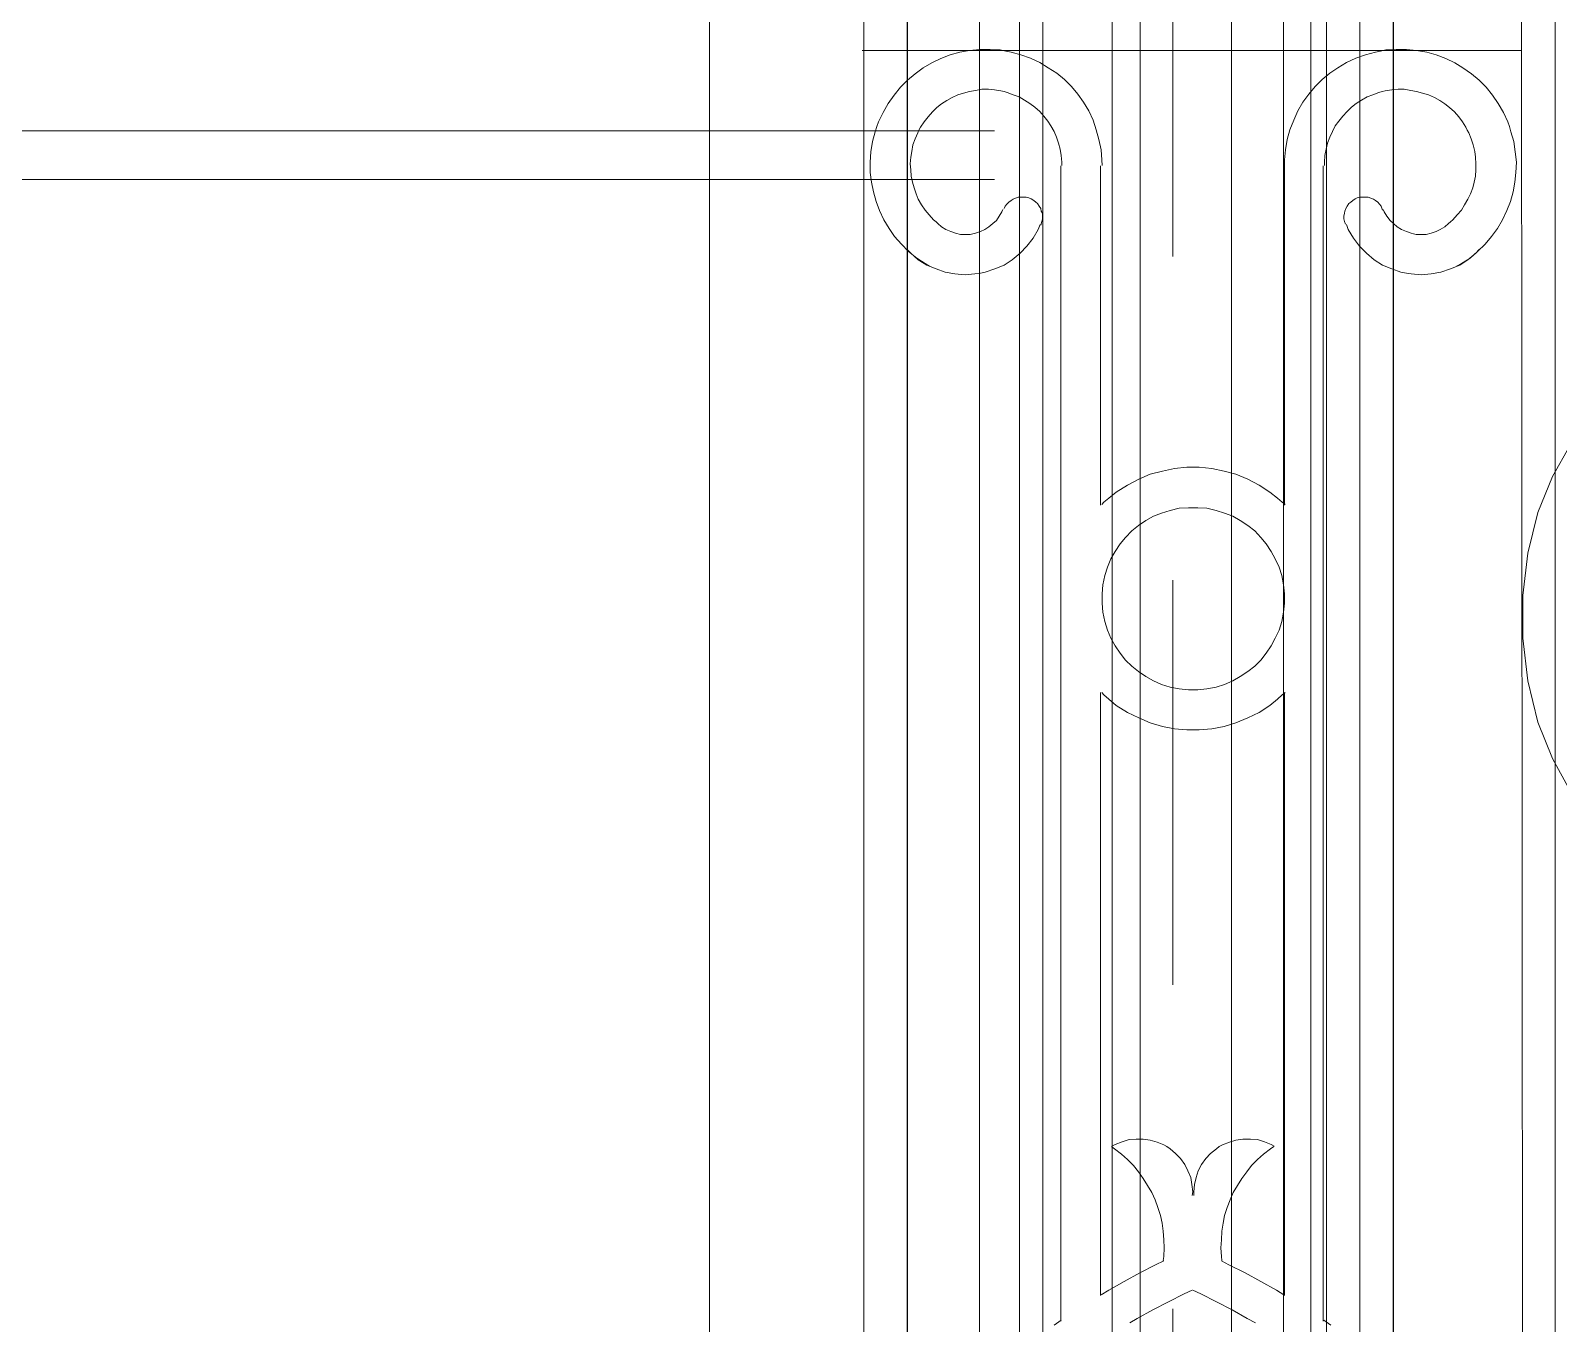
# Model space of a CAD drawing. Header units: millimetres. Extents: x -9564 to 494436, y -140371 to 4257.
# Drawn here: x 109.812 to 110.2838, y 117.2346 to 117.6339 of the extents above; entities that cross this region are included whole.
import ezdxf
from ezdxf.enums import TextEntityAlignment as Align

# ---------------------------------------------------------------- set-up
doc = ezdxf.new("R2010")
doc.units = ezdxf.units.MM
doc.header["$MEASUREMENT"] = 0
doc.linetypes.add('HIDDEN2', pattern=[0.1875, 0.125, -0.0625])
doc.linetypes.add('SLD-Solid', pattern=[0])
for name, color, linetype, lineweight in [('0.05', 252, 'Continuous', 5), ('09-Arsiran', 8, 'Continuous', 5), ('AS', 8, 'HIDDEN2', 5), ('DOOR OPENING', 4, 'SLD-Solid', 5), ('XR-KOP A3_MOZART$0$A-TXTKOP', 3, 'Continuous', 5)]:
    doc.layers.add(name, color=color, linetype=linetype, lineweight=lineweight)
doc.styles.add('HAND', font='ROMAND.SHX', dxfattribs={"width": 0.8, "height": 250})
doc.styles.add('XR-KOP A3_MOZART$0$ROMAND', font='romand.shx', dxfattribs={"height": 2, "bigfont": 'bigfont.shx'})

# ---------------------------------------------------------------- blocks, each defined once
blk = doc.blocks.new('list1')
for p, q in [((331.8055980674274, 201.6592235660553), (331.8055980674274, 198.9592235659134)), ((331.655479891813, 200.2155266165346), (331.6554798918129, 199.6155266165347)), ((331.6554798918129, 199.6155266165347), (331.6554798918129, 199.6005266165346)), ((331.6554798918129, 199.6005266165346), (331.6554798918128, 198.9585264551488))]:
    blk.add_line(p, q)
at = {"layer": '09-Arsiran'}
for p, q in [((331.6778582495441, 201.7869633831278), (331.6778582495441, 198.9592235651025)), ((331.6901499198741, 201.7746717128143), (331.6901499198741, 198.9592235651191)), ((331.6973947253828, 201.7674269073304), (331.6973947253828, 198.9592235651439)), ((331.7187500325284, 201.7460716001744), (331.7187500325284, 198.9592235651337)), ((331.7274355655821, 201.7373860671305), (331.7274355655821, 198.9592235651435)), ((331.7555872937396, 201.709234338997), (331.7555980674274, 198.9592235651673)), ((331.7717086884767, 198.9592235651762), (331.7717086884767, 201.6931129442689)), ((331.78017806593, 201.6846435668244), (331.78017806593, 198.9592235651853)), ((331.7849443163693, 201.6798773163853), (331.7849443163693, 198.9592235659134)), ((331.7953183467238, 201.6695032865366), (331.7952778160196, 198.9592235659134)), ((331.7953183467238, 201.6695032865366), (331.7953183466249, 198.9592235656678))]:
    blk.add_line(p, q, dxfattribs=at)
blk = doc.blocks.new('j1')
at = {"layer": 'DOOR OPENING'}
for p, q in [((342.8303954313553, 201.6592235660553), (342.8303954313553, 198.9585264548883)), ((342.8803954306989, 201.609223565752), (342.8803954306989, 198.9585264547662))]:
    blk.add_line(p, q, dxfattribs=at)
blk = doc.blocks.new('DRHRH')
at = {"layer": '0.05'}
for p, q in [((669.2582979691585, -24.85742022893371), (669.2582979691585, -36.88997646327428)), ((669.8972698563882, -36.88997646327428), (669.8972698563882, -24.85742022893371)), ((669.8972698563882, -35.34618492047682), (669.8972698563882, -24.85742022893371)), ((672.6271806705188, -35.34618492047682), (672.620467982704, -24.85742022893371)), ((670.7126714440899, -27.74146955382), (669.8905571685734, -27.74146955382)), ((672.620467982704, -27.74146955382), (669.8972698563882, -27.74146955382)), ((670.2166924727578, -27.77503299289123), (670.1786961266378, -27.79289127556686)), ((670.2546888188751, -27.75932783649563), (670.2166924727578, -27.77503299289123)), ((670.2948382912734, -27.74818224163423), (670.2546888188751, -27.75932783649563)), ((670.3351144181586, -27.74146955382), (670.2948382912734, -27.74818224163423)), ((670.3775436713265, -27.73703664677248), (670.3351144181586, -27.74146955382)), ((670.4199729244917, -27.73703664677248), (670.3775436713265, -27.73703664677248)), ((670.4624021776569, -27.73931642753962), (670.4199729244917, -27.73703664677248)), ((670.4848200218673, -27.74374933458711), (670.4624021776569, -27.73931642753962)), ((670.5071112115891, -27.74818224163423), (670.4848200218673, -27.74374933458711)), ((670.5472606839874, -27.75932783649563), (670.5071112115891, -27.74818224163423)), ((670.5875368108743, -27.77275321212412), (670.5472606839874, -27.75932783649563)), ((670.6255331569926, -27.79061149479975), (670.5875368108743, -27.77275321212412)), ((671.8006334879517, -27.74146955382), (672.620467982704, -27.74146955382)), ((671.9346339352649, -27.77275321212412), (671.8966375891448, -27.79061149479975)), ((671.97491006215, -27.75932783649563), (671.9346339352649, -27.77275321212412)), ((672.0173393153152, -27.74818224163423), (671.97491006215, -27.75932783649563)), ((672.0374773787587, -27.74374933458711), (672.0173393153152, -27.74818224163423)), ((672.0597685684804, -27.73931642753962), (672.0374773787587, -27.74374933458711)), ((672.1021978216484, -27.73703664677248), (672.0597685684804, -27.73931642753962)), ((672.1446270748136, -27.73703664677248), (672.1021978216484, -27.73703664677248)), ((672.1870563279788, -27.74146955382), (672.1446270748136, -27.73703664677248)), ((672.2296122356299, -27.74818224163423), (672.1870563279788, -27.74146955382)), ((672.267481927264, -27.75932783649563), (672.2296122356299, -27.74818224163423)), ((672.3077580541492, -27.77503299289123), (672.267481927264, -27.75932783649563)), ((672.3457544002665, -27.79289127556686), (672.3077580541492, -27.77503299289123)), ((670.109416122217, -27.83760030949986), (670.0781324639108, -27.86432440626979)), ((670.1429795612864, -27.81302933900963), (670.109416122217, -27.83760030949986)), ((670.1786961266378, -27.79289127556686), (670.1429795612864, -27.81302933900963)), ((670.661249722343, -27.81302933900963), (670.6255331569926, -27.79061149479975)), ((670.6969662876961, -27.83532052873275), (670.661249722343, -27.81302933900963)), ((670.7282499459996, -27.86217127998975), (670.6969662876961, -27.83532052873275)), ((671.82748423921, -27.83532052873275), (671.7962005809047, -27.86217127998975)), ((671.8609210237935, -27.81302933900963), (671.82748423921, -27.83532052873275)), ((671.8966375891448, -27.79061149479975), (671.8609210237935, -27.81302933900963)), ((672.37919118485, -27.81302933900963), (672.3457544002665, -27.79289127556686)), ((672.41503440469, -27.83760030949986), (672.37919118485, -27.81302933900963)), ((672.4461914085066, -27.86432440626979), (672.41503440469, -27.83760030949986)), ((670.0491285863752, -27.89345493829427), (670.022277835116, -27.92689172287839)), ((670.0781324639108, -27.86432440626979), (670.0491285863752, -27.89345493829427)), ((670.3351144181586, -27.9113132209699), (670.3105434476699, -27.91802590878413)), ((670.35968538865, -27.90688031392276), (670.3351144181586, -27.9113132209699)), ((670.3864094854187, -27.90232075238853), (670.35968538865, -27.90688031392276)), ((670.4132602366769, -27.90232075238853), (670.3864094854187, -27.90232075238853)), ((670.4378312071656, -27.90460053315564), (670.4132602366769, -27.90232075238853)), ((670.4646819584239, -27.90903344020276), (670.4378312071656, -27.90460053315564)), ((670.4781073340534, -27.9113132209699), (670.4646819584239, -27.90903344020276)), ((670.4914060551926, -27.91574612801702), (670.4781073340534, -27.9113132209699)), ((670.7572538235379, -27.89117515752713), (670.7282499459996, -27.86217127998975)), ((670.7841045747934, -27.92245881583128), (670.7572538235379, -27.89117515752713)), ((671.7670700488814, -27.89117515752713), (671.7403459521099, -27.92245881583128)), ((671.7962005809047, -27.86217127998975), (671.7670700488814, -27.89117515752713)), ((672.0440634120866, -27.9113132209699), (672.0307646909439, -27.91574612801702)), ((672.0574887877126, -27.90903344020276), (672.0440634120866, -27.9113132209699)), ((672.0843395389718, -27.90460053315564), (672.0574887877126, -27.90903344020276)), ((672.1111902902301, -27.90232075238853), (672.0843395389718, -27.90460053315564)), ((672.1357612607187, -27.90232075238853), (672.1111902902301, -27.90232075238853)), ((672.1624853574901, -27.90688031392276), (672.1357612607187, -27.90232075238853)), ((672.1870563279788, -27.9113132209699), (672.1624853574901, -27.90688031392276)), ((672.2116272984701, -27.91802590878413), (672.1870563279788, -27.9113132209699)), ((672.4753219405318, -27.89345493829427), (672.4461914085066, -27.86432440626979)), ((672.5020460373005, -27.92689172287839), (672.4753219405318, -27.89345493829427)), ((669.9977068646283, -27.96045516194965), (669.9776954556708, -27.9984515080684)), ((670.022277835116, -27.92689172287839), (669.9977068646283, -27.96045516194965)), ((670.2189722535247, -27.96273494271679), (670.1988341900812, -27.97831344462566)), ((670.2412634432465, -27.94930956708828), (670.2189722535247, -27.96273494271679)), ((670.2635546329709, -27.93588419145976), (670.2412634432465, -27.94930956708828)), ((670.2859724771786, -27.92473859659839), (670.2635546329709, -27.93588419145976)), ((670.3105434476699, -27.91802590878413), (670.2859724771786, -27.92473859659839)), ((670.5159770256839, -27.92473859659839), (670.4914060551926, -27.91574612801702)), ((670.5406746506621, -27.93360441069265), (670.5159770256839, -27.92473859659839)), ((670.5629658403839, -27.94702978632117), (670.5406746506621, -27.93360441069265)), ((670.5852570301074, -27.96045516194965), (670.5629658403839, -27.94702978632117)), ((670.6053950935482, -27.97603366385854), (670.5852570301074, -27.96045516194965)), ((670.6255331569926, -27.99401860102128), (670.6053950935482, -27.97603366385854)), ((670.8065224190048, -27.95602225490254), (670.7841045747934, -27.92245881583128)), ((670.8288136087265, -27.99173882025417), (670.8065224190048, -27.95602225490254)), ((671.7157749816213, -27.95602225490254), (671.6956369181778, -27.99173882025417)), ((671.7403459521099, -27.92245881583128), (671.7157749816213, -27.95602225490254)), ((671.9167756525883, -27.97603366385854), (671.8989173699117, -27.99401860102128)), ((671.9369137160318, -27.96045516194965), (671.9167756525883, -27.97603366385854)), ((671.9592049057535, -27.94702978632117), (671.9369137160318, -27.96045516194965)), ((671.9816227499648, -27.93360441069265), (671.9592049057535, -27.94702978632117)), ((672.0061937204525, -27.92473859659839), (671.9816227499648, -27.93360441069265)), ((672.0307646909439, -27.91574612801702), (672.0061937204525, -27.92473859659839)), ((672.2361982689579, -27.92473859659839), (672.2116272984701, -27.91802590878413)), ((672.2607692394492, -27.93588419145976), (672.2361982689579, -27.92473859659839)), ((672.2831870836578, -27.94930956708828), (672.2607692394492, -27.93588419145976)), ((672.3033251471013, -27.96273494271679), (672.2831870836578, -27.94930956708828)), ((672.3233365560588, -27.97831344462566), (672.3033251471013, -27.96273494271679)), ((672.5244638815118, -27.96045516194965), (672.5020460373005, -27.92689172287839)), ((672.5467550712335, -27.9984515080684), (672.5244638815118, -27.96045516194965)), ((669.9575573922273, -28.0364478541868), (669.9508447044152, -28.05645926314281)), ((669.9776954556708, -27.9984515080684), (669.9575573922273, -28.0364478541868)), ((670.1474124683343, -28.0364478541868), (670.1318339664247, -28.05873904390992)), ((670.1631176247308, -28.01630979074403), (670.1474124683343, -28.0364478541868)), ((670.1809759074047, -27.99617172730129), (670.1631176247308, -28.01630979074403)), ((670.1988341900812, -27.97831344462566), (670.1809759074047, -27.99617172730129)), ((670.6433914396691, -28.01403000997692), (670.6255331569926, -27.99401860102128)), ((670.6589699415761, -28.03416807341969), (670.6433914396691, -28.01403000997692)), ((670.6723953172047, -28.05430613686281), (670.6589699415761, -28.03416807341969)), ((670.846671891403, -28.02973516637255), (670.8288136087265, -27.99173882025417)), ((670.8600972670317, -28.0698846387713), (670.846671891403, -28.02973516637255)), ((671.677778635504, -28.02973516637255), (671.6620734791074, -28.0698846387713)), ((671.6956369181778, -27.99173882025417), (671.677778635504, -28.02973516637255)), ((671.8653539308414, -28.03416807341969), (671.8497754289317, -28.05430613686281)), ((671.8810590872379, -28.01403000997692), (671.8653539308414, -28.03416807341969)), ((671.8989173699117, -27.99401860102128), (671.8810590872379, -28.01403000997692)), ((672.3434746194996, -27.99617172730129), (672.3233365560588, -27.97831344462566)), ((672.3613329021762, -28.01630979074403), (672.3434746194996, -27.99617172730129)), ((672.3770380585727, -28.0364478541868), (672.3613329021762, -28.01630979074403)), ((672.3904634341986, -28.05873904390992), (672.3770380585727, -28.0364478541868)), ((672.5646133539101, -28.0364478541868), (672.5467550712335, -27.9984515080684)), ((672.5713260417249, -28.05645926314281), (672.5646133539101, -28.0364478541868)), ((669.9441320166004, -28.07887710735267), (669.9329864217386, -28.11902657975145)), ((669.9508447044152, -28.05645926314281), (669.9441320166004, -28.07887710735267)), ((670.120561717076, -28.08331001439981), (670.109416122217, -28.1078809848897)), ((670.1251212786099, -28.07216441953844), (670.120561717076, -28.08331001439981)), ((670.1318339664247, -28.05873904390992), (670.1251212786099, -28.07216441953844)), ((670.6858206928343, -28.07659732658556), (670.6723953172047, -28.05430613686281)), ((670.694813161416, -28.10116829707545), (670.6858206928343, -28.07659732658556)), ((670.7036789755109, -28.12573926756571), (670.694813161416, -28.10116829707545)), ((670.8712428618917, -28.11016076565681), (670.8600972670317, -28.0698846387713)), ((671.6620734791074, -28.0698846387713), (671.6509278842457, -28.11016076565681)), ((671.82748423921, -28.10116829707545), (671.8184917706283, -28.12573926756571)), ((671.8386298340727, -28.07659732658556), (671.82748423921, -28.10116829707545)), ((671.8497754289317, -28.05430613686281), (671.8386298340727, -28.07659732658556)), ((672.3970494675266, -28.07216441953844), (672.3904634341986, -28.05873904390992)), ((672.4037621553414, -28.08331001439981), (672.3970494675266, -28.07216441953844)), ((672.4127546239231, -28.1078809848897), (672.4037621553414, -28.08331001439981)), ((672.5780387295388, -28.07887710735267), (672.5713260417249, -28.05645926314281)), ((672.5891843244015, -28.11902657975145), (672.5780387295388, -28.07887710735267)), ((669.9262737339238, -28.16145583291697), (669.9239939531569, -28.20401174056994)), ((669.9329864217386, -28.11902657975145), (669.9262737339238, -28.16145583291697)), ((670.0959907465874, -28.15930270663694), (670.0915578395395, -28.18387367712683)), ((670.1005503081212, -28.13245195537993), (670.0959907465874, -28.15930270663694)), ((670.109416122217, -28.1078809848897), (670.1005503081212, -28.13245195537993)), ((670.710391663323, -28.15031023805557), (670.7036789755109, -28.12573926756571)), ((670.71482457037, -28.1771609893126), (670.710391663323, -28.15031023805557)), ((670.8802353304734, -28.15259001882271), (670.8712428618917, -28.11016076565681)), ((670.8823884567535, -28.19501927198857), (670.8802353304734, -28.15259001882271)), ((671.6442151964309, -28.15259001882271), (671.639782289383, -28.19501927198857)), ((671.6509278842457, -28.11016076565681), (671.6442151964309, -28.15259001882271)), ((671.8117790828144, -28.15031023805557), (671.8073461757665, -28.1771609893126)), ((671.8184917706283, -28.12573926756571), (671.8117790828144, -28.15031023805557)), ((672.421620438018, -28.13245195537993), (672.4127546239231, -28.1078809848897)), ((672.4283331258328, -28.15930270663694), (672.421620438018, -28.13245195537993)), ((672.4306129065997, -28.18387367712683), (672.4283331258328, -28.15930270663694)), ((672.5958970122126, -28.16145583291697), (672.5891843244015, -28.11902657975145)), ((672.6004565737474, -28.20401174056994), (672.5958970122126, -28.16145583291697)), ((669.9239939531569, -28.20401174056994), (669.9239939531569, -28.24644099373546)), ((670.0915578395395, -28.18387367712683), (670.0892780587726, -28.21059777389709)), ((670.0892780587726, -28.21059777389709), (670.0915578395395, -28.23529539887409)), ((670.7126714440899, -33.00712985341767), (670.7126714440899, -28.21959024247846)), ((670.7171043511378, -28.20401174056994), (670.71482457037, -28.1771609893126)), ((670.7171043511378, -28.21731046171135), (670.7171043511378, -28.20401174056994)), ((670.8779555497056, -29.62482177643014), (670.8779555497056, -28.21959024247846)), ((670.8846682375204, -28.21731046171135), (670.8823884567535, -28.19501927198857)), ((671.639782289383, -28.19501927198857), (671.639782289383, -28.21731046171135)), ((671.639782289383, -29.62482177643014), (671.639782289383, -28.21959024247846)), ((671.8006334879517, -33.00712985341767), (671.8006334879517, -28.21959024247846)), ((671.8073461757665, -28.1771609893126), (671.8050663949996, -28.20401174056994)), ((671.8050663949996, -28.20401174056994), (671.8050663949996, -28.21731046171135)), ((672.4328926873666, -28.21059777389709), (672.4306129065997, -28.18387367712683)), ((672.4328926873666, -28.23529539887409), (672.4328926873666, -28.21059777389709)), ((672.5981767929804, -28.24644099373546), (672.6004565737474, -28.20401174056994)), ((669.9239939531569, -28.24644099373546), (669.9284268602039, -28.28659046613424)), ((669.9284268602039, -28.28659046613424), (669.9374193287856, -28.32686659301973)), ((670.0915578395395, -28.23529539887409), (670.0938376203073, -28.26201949564435)), ((670.0938376203073, -28.26201949564435), (670.0982705273543, -28.28659046613424)), ((670.0982705273543, -28.28659046613424), (670.1049832151691, -28.31116143662413)), ((672.4194673117379, -28.31116143662413), (672.4261799995527, -28.28659046613424)), ((672.4261799995527, -28.28659046613424), (672.4306129065997, -28.26201949564435)), ((672.4306129065997, -28.26201949564435), (672.4328926873666, -28.23529539887409)), ((672.5870311981205, -28.32686659301973), (672.5937438859353, -28.28659046613424)), ((672.5937438859353, -28.28659046613424), (672.5981767929804, -28.24644099373546)), ((669.9374193287856, -28.32686659301973), (669.9485649236483, -28.36701606541851)), ((670.1049832151691, -28.31116143662413), (670.1138490292612, -28.33573240711436)), ((670.1138490292612, -28.33573240711436), (670.122841497843, -28.35815025132425)), ((670.5249694942656, -28.35359068979), (670.5159770256839, -28.35815025132425)), ((670.5361150891283, -28.34915778274288), (670.5249694942656, -28.35359068979)), ((670.5472606839874, -28.34915778274288), (670.5361150891283, -28.34915778274288)), ((670.558532933336, -28.34915778274288), (670.5472606839874, -28.34915778274288)), ((670.5696785281978, -28.34915778274288), (670.558532933336, -28.34915778274288)), ((670.5808241230604, -28.35143756350999), (670.5696785281978, -28.34915778274288)), ((670.5898165916421, -28.35587047055711), (670.5808241230604, -28.35143756350999)), ((670.6009621865012, -28.36258315837136), (670.5898165916421, -28.35587047055711)), ((671.9324808089848, -28.35587047055711), (671.9234883404031, -28.36258315837136)), ((671.9413466230797, -28.35143756350999), (671.9324808089848, -28.35587047055711)), ((671.9524922179387, -28.34915778274288), (671.9413466230797, -28.35143756350999)), ((671.9636378128005, -28.34915778274288), (671.9524922179387, -28.34915778274288)), ((671.97491006215, -28.34915778274288), (671.9636378128005, -28.34915778274288)), ((671.9860556570118, -28.34915778274288), (671.97491006215, -28.34915778274288)), ((671.9972012518735, -28.35359068979), (671.9860556570118, -28.34915778274288)), ((672.0083468467335, -28.35815025132425), (671.9972012518735, -28.35359068979)), ((672.3993292482935, -28.35815025132425), (672.4104748431562, -28.33573240711436)), ((672.4104748431562, -28.33573240711436), (672.4194673117379, -28.31116143662413)), ((672.5758856032587, -28.36701606541851), (672.5870311981205, -28.32686659301973)), ((669.9485649236483, -28.36701606541851), (669.9619902992742, -28.40501241153689)), ((669.9619902992742, -28.40501241153689), (669.9798485819508, -28.44300875765563)), ((670.122841497843, -28.35815025132425), (670.1362668734726, -28.380441441047)), ((670.1362668734726, -28.380441441047), (670.1518453753822, -28.40273263076978)), ((670.1518453753822, -28.40273263076978), (670.1675505317778, -28.42287069421289)), ((670.457969270609, -28.42730360126001), (670.4691148654717, -28.40944531858437)), ((670.4691148654717, -28.40944531858437), (670.4735477725187, -28.40057950448977)), ((670.4825402411004, -28.38715412886125), (670.4781073340534, -28.39614659744262)), ((670.4892529289152, -28.37816166027989), (670.4825402411004, -28.38715412886125)), ((670.4981187430074, -28.36929584618562), (670.4892529289152, -28.37816166027989)), ((670.5071112115891, -28.36258315837136), (670.4981187430074, -28.36929584618562)), ((670.5159770256839, -28.35815025132425), (670.5071112115891, -28.36258315837136)), ((670.609828000596, -28.36929584618562), (670.6009621865012, -28.36258315837136)), ((670.6165406884109, -28.37600853399988), (670.609828000596, -28.36929584618562)), ((670.6232533762256, -28.38715412886125), (670.6165406884109, -28.37600853399988)), ((670.6299660640395, -28.39614659744262), (670.6232533762256, -28.38715412886125)), ((670.6322458448074, -28.407292192304), (670.6299660640395, -28.39614659744262)), ((670.6366787518543, -28.41615800639863), (670.6322458448074, -28.407292192304)), ((670.6366787518543, -28.42730360126001), (670.6366787518543, -28.41615800639863)), ((671.8877717750527, -28.41615800639863), (671.8854919942848, -28.42730360126001)), ((671.8899249013327, -28.407292192304), (671.8877717750527, -28.41615800639863)), ((671.8944844628666, -28.39614659744262), (671.8899249013327, -28.407292192304)), ((671.8989173699117, -28.38715412886125), (671.8944844628666, -28.39614659744262)), ((671.9056300577265, -28.37600853399988), (671.8989173699117, -28.38715412886125)), ((671.9144958718214, -28.36929584618562), (671.9056300577265, -28.37600853399988)), ((671.9234883404031, -28.36258315837136), (671.9144958718214, -28.36929584618562)), ((672.0173393153152, -28.36258315837136), (672.0083468467335, -28.35815025132425)), ((672.0262051294101, -28.36929584618562), (672.0173393153152, -28.36258315837136)), ((672.0329178172249, -28.37816166027989), (672.0262051294101, -28.36929584618562)), ((672.0396305050388, -28.38715412886125), (672.0329178172249, -28.37816166027989)), ((672.0463431928536, -28.40273263076978), (672.0396305050388, -28.38715412886125)), ((672.0486229736205, -28.40057950448977), (672.0530558806684, -28.40944531858437)), ((672.0530558806684, -28.40944531858437), (672.0642014755274, -28.42730360126001)), ((672.3546202143614, -28.42287069421289), (672.372478497038, -28.40273263076978)), ((672.372478497038, -28.40273263076978), (672.3859038726648, -28.380441441047)), ((672.3859038726648, -28.380441441047), (672.3993292482935, -28.35815025132425)), ((672.5423221641884, -28.44300875765563), (672.5601804468622, -28.40501241153689)), ((672.5601804468622, -28.40501241153689), (672.5758856032587, -28.36701606541851)), ((669.9798485819508, -28.44300875765563), (670.0022664261621, -28.4787253230069)), ((670.0022664261621, -28.4787253230069), (670.0245576158839, -28.51228876207853)), ((670.1675505317778, -28.42287069421289), (670.1854088144516, -28.44300875765563)), ((670.1854088144516, -28.44300875765563), (670.1965544093143, -28.4518745717499)), ((670.1965544093143, -28.4518745717499), (670.2032670971291, -28.45858725956415)), ((670.2032670971291, -28.45858725956415), (670.2189722535247, -28.47201263519267)), ((670.2189722535247, -28.47201263519267), (670.2368305361986, -28.48315823005441)), ((670.2368305361986, -28.48315823005441), (670.2568419451561, -28.49215069863578)), ((670.3798234520934, -28.49215069863578), (670.3976817347673, -28.48315823005441)), ((670.3976817347673, -28.48315823005441), (670.4155400174438, -28.47201263519267)), ((670.4155400174438, -28.47201263519267), (670.4311185193535, -28.45858725956415)), ((670.4311185193535, -28.45858725956415), (670.4468236757473, -28.44528853842274)), ((670.4468236757473, -28.44528853842274), (670.457969270609, -28.42730360126001)), ((670.5986824057343, -28.51900144989278), (670.6188204691778, -28.48315823005441)), ((670.6188204691778, -28.48315823005441), (670.6276862832726, -28.46314682109838)), ((670.6299660640395, -28.46529994737841), (670.6343989710874, -28.44972144546989)), ((670.6343989710874, -28.44972144546989), (670.6366787518543, -28.43857585060852)), ((670.6366787518543, -28.43857585060852), (670.6366787518543, -28.42730360126001)), ((671.8854919942848, -28.42730360126001), (671.8854919942848, -28.43857585060852)), ((671.8854919942848, -28.43857585060852), (671.8877717750527, -28.44972144546989)), ((671.8877717750527, -28.44972144546989), (671.8922046820996, -28.46086704033127)), ((671.8966375891448, -28.46314682109838), (671.9033502769587, -28.48315823005441)), ((671.9033502769587, -28.48315823005441), (671.92576812117, -28.51900144989278)), ((672.0642014755274, -28.42730360126001), (672.077626851157, -28.44528853842274)), ((672.077626851157, -28.44528853842274), (672.0910522267857, -28.45858725956415)), ((672.0910522267857, -28.45858725956415), (672.1066307286953, -28.47201263519267)), ((672.1066307286953, -28.47201263519267), (672.1244890113692, -28.48315823005441)), ((672.1244890113692, -28.48315823005441), (672.1446270748136, -28.49215069863578)), ((672.267481927264, -28.49215069863578), (672.2853402099379, -28.48315823005441)), ((672.2853402099379, -28.48315823005441), (672.3033251471013, -28.47201263519267)), ((672.3033251471013, -28.47201263519267), (672.318903649011, -28.45858725956415)), ((672.318903649011, -28.45858725956415), (672.3278961175927, -28.4518745717499)), ((672.3278961175927, -28.4518745717499), (672.3367619316848, -28.44300875765563)), ((672.3367619316848, -28.44300875765563), (672.3546202143614, -28.42287069421289)), ((672.4976131302535, -28.51228876207853), (672.5221841007449, -28.4787253230069)), ((672.5221841007449, -28.4787253230069), (672.5423221641884, -28.44300875765563)), ((670.0245576158839, -28.51228876207853), (670.0535614934222, -28.54357242038267)), ((670.0535614934222, -28.54357242038267), (670.0826920254447, -28.57485607868716)), ((670.2568419451561, -28.49215069863578), (670.2769800085969, -28.49886338645001)), ((670.2769800085969, -28.49886338645001), (670.2971180720403, -28.50329629349716)), ((670.2971180720403, -28.50329629349716), (670.3172561354847, -28.50329629349716)), ((670.3172561354847, -28.50329629349716), (670.3372675444386, -28.50329629349716)), ((670.3372675444386, -28.50329629349716), (670.3485397937873, -28.50114316721715)), ((670.3485397937873, -28.50114316721715), (670.35968538865, -28.49886338645001)), ((670.35968538865, -28.49886338645001), (670.3798234520934, -28.49215069863578)), ((670.5718316544787, -28.55243823447694), (670.5986824057343, -28.51900144989278)), ((671.92576812117, -28.51900144989278), (671.9503390916614, -28.55243823447694)), ((672.1446270748136, -28.49215069863578), (672.164765138257, -28.49886338645001)), ((672.164765138257, -28.49886338645001), (672.173757606836, -28.50114316721715)), ((672.173757606836, -28.50114316721715), (672.1849032016978, -28.50329629349716)), ((672.1849032016978, -28.50329629349716), (672.2049146106554, -28.50329629349716)), ((672.2049146106554, -28.50329629349716), (672.227332454863, -28.50329629349716)), ((672.227332454863, -28.50329629349716), (672.2474705183074, -28.49886338645001)), ((672.2474705183074, -28.49886338645001), (672.267481927264, -28.49215069863578)), ((672.4396053751786, -28.57485607868716), (672.4708890334848, -28.54357242038267)), ((672.4708890334848, -28.54357242038267), (672.4976131302535, -28.51228876207853)), ((670.0759793376308, -28.56586361010579), (670.0915578395395, -28.58156876650142)), ((670.0826920254447, -28.57485607868716), (670.1161288100282, -28.60158017545706)), ((670.0915578395395, -28.58156876650142), (670.122841497843, -28.60829286327132)), ((670.1161288100282, -28.60158017545706), (670.1518453753822, -28.62399801966694)), ((670.122841497843, -28.60829286327132), (670.1585580631961, -28.63071070748117)), ((670.4781073340534, -28.63071070748117), (670.511544118637, -28.60829286327132)), ((670.511544118637, -28.60829286327132), (670.54510755771, -28.58156876650142)), ((670.54510755771, -28.58156876650142), (670.5718316544787, -28.55243823447694)), ((671.9503390916614, -28.55243823447694), (671.979342969197, -28.58156876650142)), ((671.979342969197, -28.58156876650142), (672.0106266275004, -28.60829286327132)), ((672.0106266275004, -28.60829286327132), (672.0463431928536, -28.63071070748117)), ((672.3657658092241, -28.63071070748117), (672.3993292482935, -28.60829286327132)), ((672.372478497038, -28.62399801966694), (672.4083217168752, -28.60158017545706)), ((672.3993292482935, -28.60829286327132), (672.4328926873666, -28.58156876650142)), ((672.4083217168752, -28.60158017545706), (672.4396053751786, -28.57485607868716)), ((672.4328926873666, -28.58156876650142), (672.4461914085066, -28.56586361010579)), ((670.1518453753822, -28.62399801966694), (670.169703658056, -28.63514361452869)), ((670.1585580631961, -28.63071070748117), (670.1965544093143, -28.64628920939006)), ((670.1965544093143, -28.64628920939006), (670.2345507554317, -28.65971458501855)), ((670.2345507554317, -28.65971458501855), (670.27470022783, -28.66642727283281)), ((670.27470022783, -28.66642727283281), (670.3172561354847, -28.67086017987995)), ((670.3172561354847, -28.67086017987995), (670.357405607883, -28.66642727283281)), ((670.357405607883, -28.66642727283281), (670.3798234520934, -28.66414749206569)), ((670.3798234520934, -28.66414749206569), (670.3998348610473, -28.65971458501855)), ((670.3998348610473, -28.65971458501855), (670.4401109879325, -28.64628920939006)), ((670.4401109879325, -28.64628920939006), (670.4781073340534, -28.63071070748117)), ((672.0463431928536, -28.63071070748117), (672.0843395389718, -28.64628920939006)), ((672.0843395389718, -28.64628920939006), (672.1223358850891, -28.65971458501855)), ((672.1223358850891, -28.65971458501855), (672.1446270748136, -28.66414749206569)), ((672.1446270748136, -28.66414749206569), (672.164765138257, -28.66642727283281)), ((672.164765138257, -28.66642727283281), (672.2071943914223, -28.67086017987995)), ((672.2071943914223, -28.67086017987995), (672.2474705183074, -28.66642727283281)), ((672.2474705183074, -28.66642727283281), (672.2876199907048, -28.65971458501855)), ((672.2876199907048, -28.65971458501855), (672.3278961175927, -28.64628920939006)), ((672.3278961175927, -28.64628920939006), (672.3657658092241, -28.63071070748117)), ((672.3524670880813, -28.63514361452869), (672.372478497038, -28.62399801966694)), ((672.7500355229702, -29.50639983102712), (672.8237484344379, -29.3768322907631)), ((671.1348108494701, -29.48410864130437), (671.08351578221, -29.49740736244576)), ((671.1840794449361, -29.47283639195587), (671.1348108494701, -29.48410864130437)), ((671.2353745121961, -29.46840348490875), (671.1840794449361, -29.47283639195587)), ((671.286796233943, -29.46840348490875), (671.2353745121961, -29.46840348490875)), ((671.33821795569, -29.47283639195587), (671.286796233943, -29.46840348490875)), ((671.38951302295, -29.48410864130437), (671.33821795569, -29.47283639195587)), ((671.43865496393, -29.49740736244576), (671.38951302295, -29.48410864130437)), ((670.9896648072943, -29.54211639637876), (670.9428026470821, -29.57124692840287)), ((671.0365269675074, -29.51754542588853), (670.9896648072943, -29.54211639637876)), ((671.08351578221, -29.49740736244576), (671.0365269675074, -29.51754542588853)), ((671.48779690491, -29.51754542588853), (671.43865496393, -29.49740736244576)), ((671.5347857196091, -29.54211639637876), (671.48779690491, -29.51754542588853)), ((671.5794947535412, -29.57124692840287), (671.5347857196091, -29.54211639637876)), ((672.6897479871275, -29.65610543473429), (672.7500355229702, -29.50639983102712)), ((670.8913809253352, -29.61367618156876), (670.8823884567535, -29.62254199566303)), ((670.9115189887787, -29.59581789889276), (670.8913809253352, -29.61367618156876)), ((670.9428026470821, -29.57124692840287), (670.9115189887787, -29.59581789889276)), ((671.6107784118474, -29.59581789889276), (671.5794947535412, -29.57124692840287)), ((671.6307898208013, -29.61367618156876), (671.6107784118474, -29.59581789889276)), ((671.641935415664, -29.62254199566303), (671.6307898208013, -29.61367618156876)), ((671.096941157836, -29.67168393664318), (671.0656574995326, -29.68954221931881)), ((671.1303779424222, -29.65825856101429), (671.096941157836, -29.67168393664318)), ((671.1660945077726, -29.64711296615292), (671.1303779424222, -29.65825856101429)), ((671.2040908538909, -29.63824715205865), (671.1660945077726, -29.64711296615292)), ((671.2420872000109, -29.63596737129154), (671.2040908538909, -29.63824715205865)), ((671.2622252634517, -29.63596737129154), (671.2420872000109, -29.63596737129154)), ((671.2800835461283, -29.63596737129154), (671.2622252634517, -29.63596737129154)), ((671.3180798922465, -29.63824715205865), (671.2800835461283, -29.63596737129154)), ((671.3560762383665, -29.64711296615292), (671.3180798922465, -29.63824715205865)), ((671.3917928037179, -29.65825856101429), (671.3560762383665, -29.64711296615292)), ((671.4253562427873, -29.67168393664318), (671.3917928037179, -29.65825856101429)), ((671.4565132466066, -29.68954221931881), (671.4253562427873, -29.67168393664318)), ((672.6473187339623, -29.82366932111745), (672.6897479871275, -29.65610543473429)), ((671.0075230899718, -29.73209812697144), (670.9806723387126, -29.75882222374167)), ((671.0343738412273, -29.70968028276155), (671.0075230899718, -29.73209812697144)), ((671.0656574995326, -29.68954221931881), (671.0343738412273, -29.70968028276155)), ((671.48779690491, -29.70968028276155), (671.4565132466066, -29.68954221931881)), ((671.5169274369352, -29.73209812697144), (671.48779690491, -29.70968028276155)), ((671.5414984074239, -29.75882222374167), (671.5169274369352, -29.73209812697144)), ((670.9583811489917, -29.78567297499868), (670.9382430855474, -29.81695663330282)), ((670.9806723387126, -29.75882222374167), (670.9583811489917, -29.78567297499868)), ((671.5637895971483, -29.78567297499868), (671.5414984074239, -29.75882222374167)), ((671.5839276605891, -29.81695663330282), (671.5637895971483, -29.78567297499868)), ((670.9203848028735, -29.84824029160731), (670.9069594272448, -29.88167707619147)), ((670.9382430855474, -29.81695663330282), (670.9203848028735, -29.84824029160731)), ((671.6017859432657, -29.84824029160731), (671.5839276605891, -29.81695663330282)), ((671.6173644451753, -29.88167707619147), (671.6017859432657, -29.84824029160731)), ((672.6271806705188, -30.00009902159448), (672.6473187339623, -29.82366932111745)), ((670.895813832383, -29.9175202960302), (670.8869480182873, -29.9553899876615)), ((670.9069594272448, -29.88167707619147), (670.895813832383, -29.9175202960302)), ((671.6286366945212, -29.9175202960302), (671.6173644451753, -29.88167707619147)), ((671.635349382336, -29.9553899876615), (671.6286366945212, -29.9175202960302)), ((670.8869480182873, -29.9553899876615), (670.8846682375204, -29.99338633378025)), ((670.8846682375204, -29.99338633378025), (670.8846682375204, -30.01352439722299)), ((671.639782289383, -29.99338633378025), (671.635349382336, -29.9553899876615)), ((671.639782289383, -30.01352439722299), (671.639782289383, -29.99338633378025)), ((672.6271806705188, -30.17665537655864), (672.6271806705188, -30.00009902159448)), ((670.8846682375204, -30.01352439722299), (670.8846682375204, -30.03138267989863)), ((670.8846682375204, -30.03138267989863), (670.8869480182873, -30.06937902601737)), ((671.635349382336, -30.06937902601737), (671.639782289383, -30.03138267989863)), ((671.639782289383, -30.03138267989863), (671.639782289383, -30.01352439722299)), ((670.8869480182873, -30.06937902601737), (670.895813832383, -30.10737537213578)), ((670.895813832383, -30.10737537213578), (670.9069594272448, -30.14309193748738)), ((671.6173644451753, -30.14309193748738), (671.6286366945212, -30.10737537213578)), ((671.6286366945212, -30.10737537213578), (671.635349382336, -30.06937902601737)), ((670.9069594272448, -30.14309193748738), (670.9203848028735, -30.17665537655864)), ((670.9203848028735, -30.17665537655864), (670.9382430855474, -30.20793903486316)), ((671.5839276605891, -30.20793903486316), (671.6017859432657, -30.17665537655864)), ((671.6017859432657, -30.17665537655864), (671.6173644451753, -30.14309193748738)), ((672.6473187339623, -30.35308507703607), (672.6271806705188, -30.17665537655864)), ((670.9382430855474, -30.20793903486316), (670.9583811489917, -30.23922269316728)), ((670.9583811489917, -30.23922269316728), (670.9806723387126, -30.26822657070466)), ((671.5414984074239, -30.26822657070466), (671.5637895971483, -30.23922269316728)), ((671.5637895971483, -30.23922269316728), (671.5839276605891, -30.20793903486316)), ((670.9806723387126, -30.26822657070466), (671.0075230899718, -30.29279754119455)), ((671.0075230899718, -30.29279754119455), (671.0343738412273, -30.31508873091732)), ((671.0343738412273, -30.31508873091732), (671.0656574995326, -30.33522679436007)), ((671.4565132466066, -30.33522679436007), (671.48779690491, -30.31508873091732)), ((671.48779690491, -30.31508873091732), (671.5169274369352, -30.29279754119455)), ((671.5169274369352, -30.29279754119455), (671.5414984074239, -30.26822657070466)), ((671.0656574995326, -30.33522679436007), (671.096941157836, -30.35308507703607)), ((671.096941157836, -30.35308507703607), (671.1303779424222, -30.3687902334317)), ((671.1303779424222, -30.3687902334317), (671.1660945077726, -30.37993582829307)), ((671.1660945077726, -30.37993582829307), (671.2040908538909, -30.38664851610733)), ((671.3180798922465, -30.38664851610733), (671.3560762383665, -30.37993582829307)), ((671.3560762383665, -30.37993582829307), (671.3917928037179, -30.3687902334317)), ((671.3917928037179, -30.3687902334317), (671.4253562427873, -30.35308507703607)), ((671.4253562427873, -30.35308507703607), (671.4565132466066, -30.33522679436007)), ((672.6897479871275, -30.52508187046598), (672.6473187339623, -30.35308507703607)), ((670.8779555497056, -32.8999801573635), (670.8779555497056, -30.40222701801585)), ((670.8823884567535, -30.40222701801585), (670.8913809253352, -30.41121948659722)), ((670.8913809253352, -30.41121948659722), (670.9115189887787, -30.42907776927319)), ((670.9115189887787, -30.42907776927319), (670.9428026470821, -30.45592852053019)), ((671.2040908538909, -30.38664851610733), (671.2420872000109, -30.39108142315445)), ((671.2420872000109, -30.39108142315445), (671.2622252634517, -30.39108142315445)), ((671.2622252634517, -30.39108142315445), (671.2800835461283, -30.39108142315445)), ((671.2800835461283, -30.39108142315445), (671.3180798922465, -30.38664851610733)), ((671.5794947535412, -30.45592852053019), (671.6107784118474, -30.42907776927319)), ((671.6107784118474, -30.42907776927319), (671.6307898208013, -30.41121948659722)), ((671.6307898208013, -30.41121948659722), (671.641935415664, -30.40222701801585)), ((671.639782289383, -32.8999801573635), (671.639782289383, -30.40222701801585)), ((670.9428026470821, -30.45592852053019), (670.9896648072943, -30.48493239806723)), ((670.9896648072943, -30.48493239806723), (671.0365269675074, -30.50722358779035)), ((671.0365269675074, -30.50722358779035), (671.08351578221, -30.52736165123312)), ((671.43865496393, -30.52736165123312), (671.48779690491, -30.50722358779035)), ((671.48779690491, -30.50722358779035), (671.5347857196091, -30.48493239806723)), ((671.5347857196091, -30.48493239806723), (671.5794947535412, -30.45592852053019)), ((671.08351578221, -30.52736165123312), (671.1348108494701, -30.54294015314161)), ((671.1348108494701, -30.54294015314161), (671.1840794449361, -30.55193262172298)), ((671.1840794449361, -30.55193262172298), (671.2353745121961, -30.55636552877013)), ((671.2353745121961, -30.55636552877013), (671.286796233943, -30.55636552877013)), ((671.286796233943, -30.55636552877013), (671.33821795569, -30.55193262172298)), ((671.33821795569, -30.55193262172298), (671.38951302295, -30.54294015314161)), ((671.38951302295, -30.54294015314161), (671.43865496393, -30.52736165123312)), ((672.7500355229702, -30.67478747417314), (672.6897479871275, -30.52508187046598)), ((672.8237484344379, -30.80891457597178), (672.7500355229702, -30.67478747417314)), ((670.9382430855474, -32.27443364576499), (670.9248177099187, -32.28114633357924)), ((670.9673736175735, -32.26316139641614), (670.9382430855474, -32.27443364576499)), ((670.9963774951091, -32.25429558232187), (670.9673736175735, -32.26316139641614)), ((671.0253813726483, -32.25201580155476), (670.9963774951091, -32.25429558232187)), ((671.0543852501839, -32.25201580155476), (671.0253813726483, -32.25201580155476)), ((671.08351578221, -32.25657536308898), (671.0543852501839, -32.25201580155476)), ((671.1125196597457, -32.26544117718325), (671.08351578221, -32.25657536308898)), ((671.1393704110039, -32.27658677204499), (671.1125196597457, -32.26544117718325)), ((671.1527957866299, -32.28329945985925), (671.1393704110039, -32.27658677204499)), ((671.3828003351362, -32.27658677204499), (671.3695016139934, -32.28329945985925)), ((671.4119308671586, -32.26544117718325), (671.3828003351362, -32.27658677204499)), ((671.43865496393, -32.25657536308898), (671.4119308671586, -32.26544117718325)), ((671.4677854959525, -32.25201580155476), (671.43865496393, -32.25657536308898)), ((671.4990691542587, -32.25201580155476), (671.4677854959525, -32.25201580155476)), ((671.5280730317943, -32.25429558232187), (671.4990691542587, -32.25201580155476)), ((671.5570769093335, -32.26316139641614), (671.5280730317943, -32.25429558232187)), ((671.5839276605891, -32.27443364576499), (671.5570769093335, -32.26316139641614)), ((671.5973530362187, -32.28114633357924), (671.5839276605891, -32.27443364576499)), ((670.9360899592673, -32.29229192844062), (670.9226645836413, -32.28329945985925)), ((670.9650938368065, -32.3145831181634), (670.9360899592673, -32.29229192844062)), ((670.9896648072943, -32.33700096237325), (670.9650938368065, -32.3145831181634)), ((671.0142357777856, -32.36157193286351), (670.9896648072943, -32.33700096237325)), ((671.1660945077726, -32.29229192844062), (671.1527957866299, -32.28329945985925)), ((671.188512351984, -32.31230333739626), (671.1660945077726, -32.29229192844062)), ((671.2086504154247, -32.33244140083903), (671.188512351984, -32.31230333739626)), ((671.2265086981013, -32.35701237132926), (671.2086504154247, -32.33244140083903)), ((671.3136469851986, -32.33244140083903), (671.2956620480379, -32.35701237132926)), ((671.3336583941561, -32.31230333739626), (671.3136469851986, -32.33244140083903)), ((671.3582293646448, -32.29229192844062), (671.3336583941561, -32.31230333739626)), ((671.3695016139934, -32.28329945985925), (671.3582293646448, -32.29229192844062)), ((671.5280730317943, -32.33700096237325), (671.5035020613066, -32.36157193286351)), ((671.5526440022857, -32.3145831181634), (671.5280730317943, -32.33700096237325)), ((671.5816478798222, -32.29229192844062), (671.5526440022857, -32.3145831181634)), ((671.5950732554509, -32.28329945985925), (671.5816478798222, -32.29229192844062)), ((671.0343738412273, -32.38829602963341), (671.0142357777856, -32.36157193286351)), ((671.0543852501839, -32.41514678089041), (671.0343738412273, -32.38829602963341)), ((671.239807419244, -32.38386312258626), (671.2265086981013, -32.35701237132926)), ((671.2510796685899, -32.41071387384326), (671.239807419244, -32.38386312258626)), ((671.2823633268961, -32.38386312258626), (671.2733708583144, -32.41071387384326)), ((671.2956620480379, -32.35701237132926), (671.2823633268961, -32.38386312258626)), ((671.4833639978622, -32.38829602963341), (671.4632259344187, -32.41514678089041)), ((671.5035020613066, -32.36157193286351), (671.4833639978622, -32.38829602963341)), ((671.0723701873474, -32.44415065842779), (671.0543852501839, -32.41514678089041)), ((671.0902284700212, -32.4731545359648), (671.0723701873474, -32.44415065842779)), ((671.2555125756378, -32.43971775138064), (671.2510796685899, -32.41071387384326)), ((671.2599454826848, -32.47100140968479), (671.2555125756378, -32.43971775138064)), ((671.2577923564047, -32.48657991159331), (671.2599454826848, -32.47100140968479)), ((671.2666581704996, -32.43971775138064), (671.2645050442195, -32.47100140968479)), ((671.2645050442195, -32.47100140968479), (671.2645050442195, -32.48657991159331)), ((671.2733708583144, -32.41071387384326), (671.2666581704996, -32.43971775138064)), ((671.4453676517448, -32.44415065842779), (671.4275093690683, -32.4731545359648)), ((671.4632259344187, -32.41514678089041), (671.4453676517448, -32.44415065842779)), ((671.1036538456508, -32.50443819426931), (671.0902284700212, -32.4731545359648)), ((671.1147994405126, -32.53572185257343), (671.1036538456508, -32.50443819426931)), ((671.4140839934387, -32.50443819426931), (671.4029383985796, -32.53572185257343)), ((671.4275093690683, -32.4731545359648), (671.4140839934387, -32.50443819426931)), ((671.1259450353743, -32.56928529164506), (671.1147994405126, -32.53572185257343)), ((671.1326577231891, -32.60056894994921), (671.1259450353743, -32.56928529164506)), ((671.3917928037179, -32.56928529164506), (671.3850801159031, -32.60056894994921)), ((671.4029383985796, -32.53572185257343), (671.3917928037179, -32.56928529164506)), ((671.137090630237, -32.63400573453333), (671.1326577231891, -32.60056894994921)), ((671.1393704110039, -32.66984895437207), (671.137090630237, -32.63400573453333)), ((671.3806472088552, -32.63400573453333), (671.3783674280883, -32.66984895437207)), ((671.3850801159031, -32.60056894994921), (671.3806472088552, -32.63400573453333)), ((671.1415235372813, -32.70328573895623), (671.1393704110039, -32.66984895437207)), ((671.1393704110039, -32.73912895879496), (671.1415235372813, -32.70328573895623)), ((671.3783674280883, -32.66984895437207), (671.3760876473214, -32.70328573895623)), ((671.3760876473214, -32.70328573895623), (671.3783674280883, -32.73912895879496)), ((671.1058069719309, -32.77256574337912), (671.0410865290412, -32.80612918245072)), ((671.1393704110039, -32.7569872414706), (671.1058069719309, -32.77256574337912)), ((671.137090630237, -32.75470746070349), (671.1393704110039, -32.73912895879496)), ((671.3783674280883, -32.73912895879496), (671.3806472088552, -32.75470746070349)), ((671.4096510863917, -32.77256574337912), (671.3783674280883, -32.7569872414706)), ((671.4766513100474, -32.80612918245072), (671.4096510863917, -32.77256574337912)), ((670.9762394316683, -32.84184574780201), (670.9115189887787, -32.87756231315362)), ((671.0410865290412, -32.80612918245072), (670.9762394316683, -32.84184574780201)), ((671.5414984074239, -32.84184574780201), (671.4766513100474, -32.80612918245072)), ((671.6062188503136, -32.87756231315362), (671.5414984074239, -32.84184574780201)), ((670.9115189887787, -32.87756231315362), (670.8802353304734, -32.89770037659639)), ((671.2242289173344, -32.89326746954924), (671.1593818199578, -32.9267042541334)), ((671.2577923564047, -32.87756231315362), (671.2242289173344, -32.89326746954924)), ((671.2935089217578, -32.89326746954924), (671.2599454826848, -32.87756231315362)), ((671.3582293646448, -32.9267042541334), (671.2935089217578, -32.89326746954924)), ((671.6375025086161, -32.89770037659639), (671.6062188503136, -32.87756231315362)), ((671.0946613770691, -32.96026769320503), (671.0298142796926, -32.99598425855629)), ((671.1593818199578, -32.9267042541334), (671.0946613770691, -32.96026769320503)), ((671.4230764620204, -32.96026769320503), (671.3582293646448, -32.9267042541334)), ((671.4856437786291, -32.99598425855629), (671.4230764620204, -32.96026769320503)), ((670.71482457037, -33.00269694637055), (670.6858206928343, -33.02283500981366)), ((671.0298142796926, -32.99598425855629), (670.99853062139, -33.01384254123229)), ((671.5190805632126, -33.01384254123229), (671.4856437786291, -32.99598425855629)), ((671.8319171462579, -33.02283500981366), (671.8027866142327, -33.00269694637055))]:
    blk.add_line(p, q, dxfattribs=at)
blk = doc.blocks.new('A$C2a879c63')
at = {"layer": '09-Arsiran'}
for p, q in [((138.1022565622683, 16.29706284348038), (139.0245032297282, 16.2970628434804)), ((138.1022565622683, 16.28206284348028), (139.0245032297282, 16.28206284348028))]:
    blk.add_line(p, q, dxfattribs=at)
at = {"layer": 'AS'}
blk.add_line((139.0795030005237, 6.133326653209991), (139.0795030005237, 23.6140362544518), dxfattribs=at)
for name, p in [('list1', (-192.6579997138964, -183.3184637730543)), ('j1', (-203.6827970778244, -183.3184637730543))]:
    blk.add_blockref(name, p)
at = {"xscale": 0.07453256964518581, "yscale": 0.07453256964518581, "zscale": 0.07453256964518581}
blk.add_blockref('DRHRH', (89.0549703724817, 18.3895674224882), dxfattribs=at)
at = {"color": 4, "style": 'HAND'}
for tag, height, rotation, p in [('DRY.WASHER', 0.05400000001289675, 3.647714553076874e-06, (11.93663488954954, 24.91224805451151)), ('PATIO', 0.1350000000322419, 3.647714565604045e-06, (20.96655416626569, 21.56956657627723)), ('GENSET', 0.1350000000322419, 3.647714565604045e-06, (18.21566366872545, 17.10449111587187)), ('PLANTERBOX', 0.1350000000322419, 90.00000364771455, (22.16897123898099, 13.29587821910633)), ('PLANTERBOX', 0.1350000000322419, 3.647714565604045e-06, (18.52244523491069, 11.56325230072653)), ('PATIO', 0.1350000000322419, 3.647714565604045e-06, (400.0395466332186, 10.82101419834143)), ('CARPORT', 0.1350000000322419, 3.647714565604045e-06, (12.1569621180283, 9.774400854609127)), ('CARPORT', 0.1350000000322419, 3.647714565604045e-06, (20.62020530207926, 9.774400854609127))]:
    blk.add_attdef(tag, text='', height=height, rotation=rotation, dxfattribs=at).set_placement(p, align=Align.MIDDLE)
at = {"layer": 'XR-KOP A3_MOZART$0$A-TXTKOP', "style": 'XR-KOP A3_MOZART$0$ROMAND'}
for tag, p in [('1:200', (37.0467566157545, 3.187948032053185)), ('1:100', (79.04675661575436, 3.187948032053214)), ('1:100', (121.0467566157543, 3.187948032053214)), ('1:100', (163.0467566157543, 3.187948032053157)), ('1:100', (205.0467566157543, 3.187948032053157)), ('1:100', (247.0467566157543, 3.187948032053157)), ('1:100', (289.0467566157543, 3.187948032053185)), ('1:100', (331.0467566157542, 3.187948032053185)), ('1:100', (373.0467566157542, 3.187948032053185)), ('1:100', (415.0467566157542, 3.187948032053185)), ('1:100', (457.0467566157542, 3.187948032053185)), ('1:100', (499.0467566157542, 3.187948032053185))]:
    blk.add_attdef(tag, text='', height=0.1295859246900416, dxfattribs=at).set_placement(p, align=Align.MIDDLE)

msp = doc.modelspace()

# ---------------------------------------------------------------- block references
msp.add_blockref('A$C2a879c63', (-28.91482430304677, 101.3057711588895))

doc.saveas('drawing.dxf')
